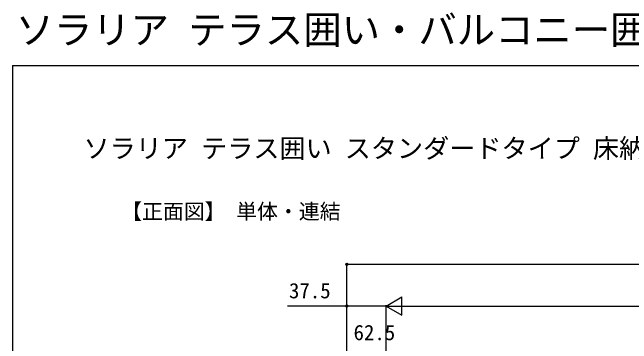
# Model space of a CAD drawing. Units: millimetres, scale not verified. Extents: x -875 to 875, y -1304 to 1297.
# Drawn here: x -875 to -283, y 980 to 1297 of the extents above; entities that cross this region are included whole.
import ezdxf
from ezdxf.enums import TextEntityAlignment as Align

# ---------------------------------------------------------------- set-up
doc = ezdxf.new("R2010")
doc.units = ezdxf.units.MM
doc.header["$LTSCALE"] = 8
for name, color, linetype in [('0-1_USER1', 3, 'Continuous'), ('0-6_YKK_D', 6, 'Continuous'), ('0-7_YKK_ZWAK', 7, 'Continuous')]:
    doc.layers.add(name, color=color, linetype=linetype)
doc.styles.add('ＭＳ ゴシック', font='')
doc.styles.get('ＭＳ ゴシック').set_extended_font_data('MS Gothic')

msp = doc.modelspace()

# ---------------------------------------------------------------- linework, layer by layer
at = {"layer": '0-6_YKK_D'}
for p, q in [((-555, 850.8), (-555, 1056.8)), ((-555, 1055.8), (410, 1055.8)), ((-517.5, 1015.8), (-502.345, 1024.55)), ((-502.345, 1007.05), (-502.345, 1024.55)), ((-555, 850.8), (-555, 1016.8)), ((-517.5, 854.3), (-517.5, 1016.8)), ((-517.5, 854.3), (-517.5, 1016.8)), ((-517.5, 1015.8), (-502.345, 1007.05)), ((-517.5, 1015.8), (-487.189, 1015.8)), ((-500, 1015.8), (355, 1015.8))]:
    msp.add_line(p, q, dxfattribs=at)
msp.add_lwpolyline([(-517.5, 1015.8), (-555, 1015.8), (-611.891, 1015.8)], dxfattribs=at)
for centre in [(-555, 1055.8), (-555, 1015.8)]:
    msp.add_circle(centre, 1.075, dxfattribs=at)
at = {"layer": '0-7_YKK_ZWAK'}
for q in [(-875, -1304.2), (875, 1245.8)]:
    msp.add_line((-875, 1245.8), q, dxfattribs=at)

# ---------------------------------------------------------------- texts
at = {"layer": '0-1_USER1', "style": 'ＭＳ ゴシック'}
for s, height, p in [('ソラリア テラス囲い・バルコニー囲い', 26.91, (-871.919, 1258.388)), ('ソラリア テラス囲い スタンダードタイプ 床納まり（リウッド床）  大引仕様', 18.33, (-806.989, 1151.925)), ('【正面図】 単体・連結', 14.66, (-770.909, 1094.527))]:
    msp.add_text(s, height=height, dxfattribs=at).set_placement(p, align=Align.BOTTOM_LEFT)
at = {"layer": '0-6_YKK_D', "style": 'ＭＳ ゴシック'}
for s, p in [('37.5', (-610.368, 1018.8)), ('62.5', (-548.58, 978.8))]:
    msp.add_text(s, height=14.66, dxfattribs=at).set_placement(p, align=Align.BOTTOM_LEFT)

doc.saveas('drawing.dxf')
